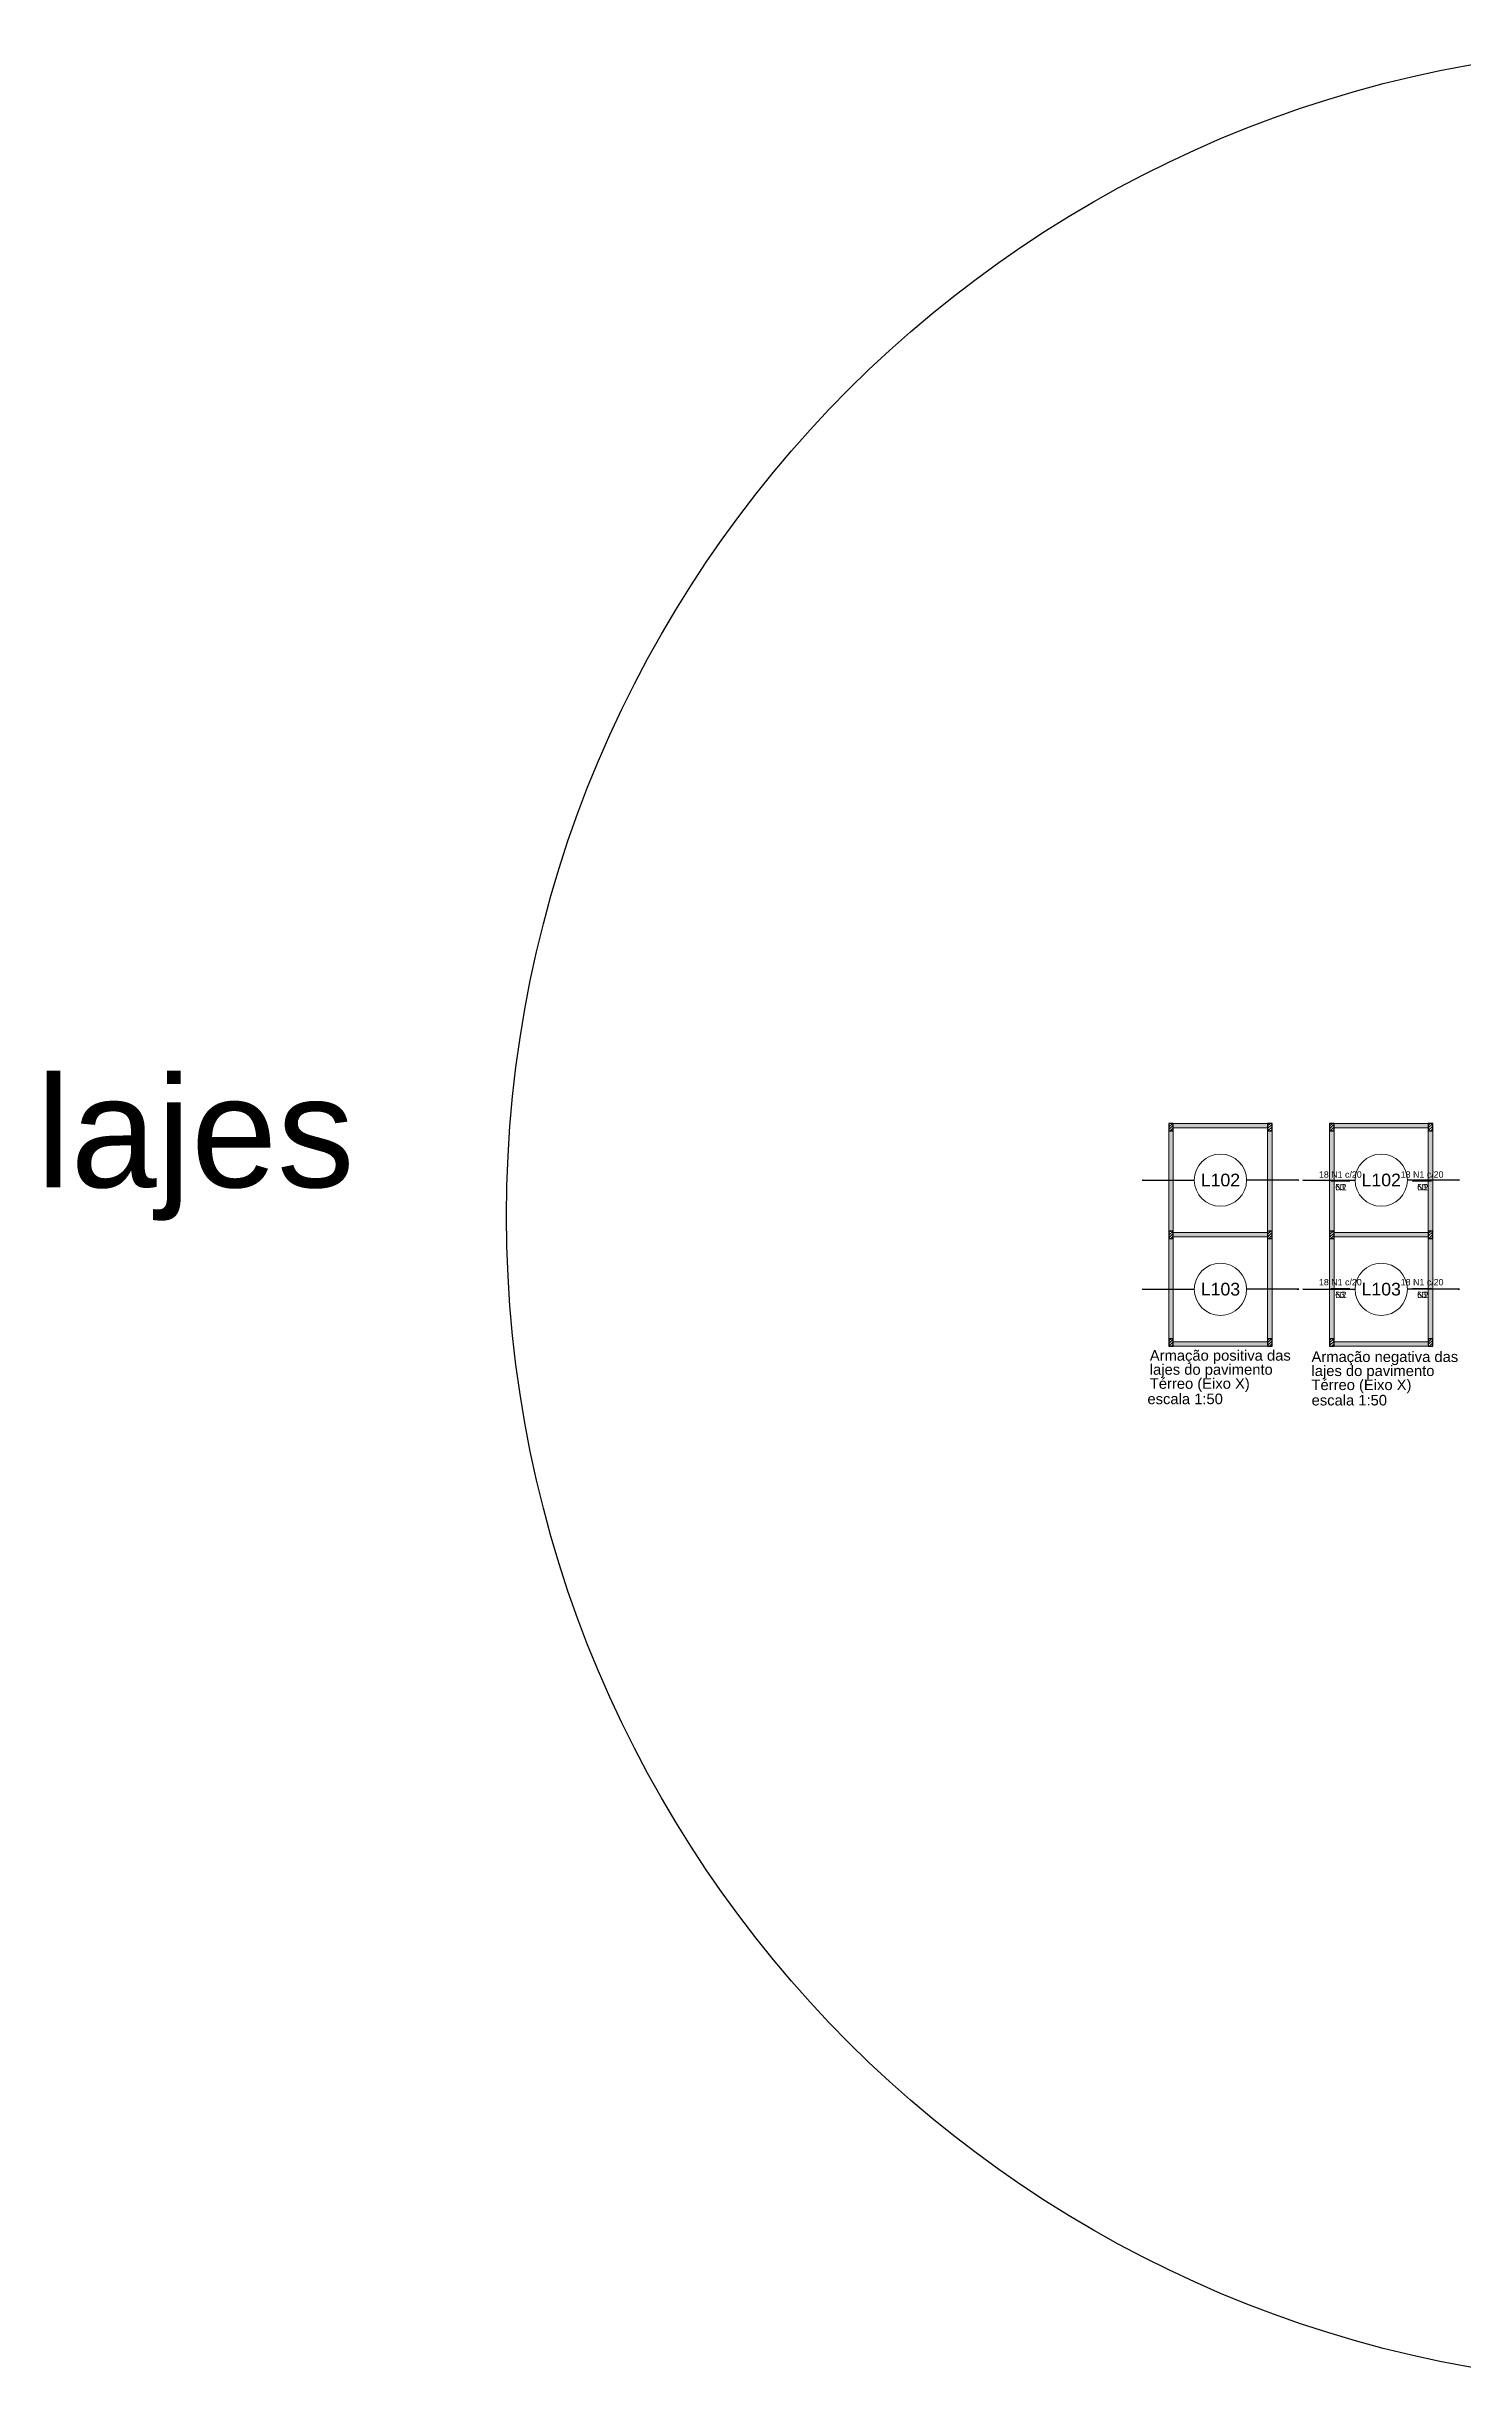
# Model space of a CAD drawing. Extents: x 5006 to 5323, y 875 to 3681.
# Drawn here: x 5121.9 to 5216.7, y 2335.9 to 2492.3 of the extents above; entities that cross this region are included whole.
import ezdxf

# ---------------------------------------------------------------- set-up
doc = ezdxf.new("R2010")
doc.units = 0
doc.header["$LTSCALE"] = 2
for name, color, linetype, lineweight in [('Descrição da armadura', 7, 'Continuous', 5), ('DT-Armadura negativa', 4, 'Continuous', 30), ('DT-Textos', 7, 'Continuous', 5), ('DT-Título', 3, 'Continuous', 20), ('FO-Hachura pilar que passa', 19, 'Continuous', 5), ('FO-Hachura viga', 43, 'Continuous', 5), ('FO-Pilares', 4, 'Continuous', 30), ('FO-Títulos', 1, 'Continuous', 20), ('FO-Vigas', 1, 'Continuous', 20), ('Textos armaduras', 7, 'Continuous', 5)]:
    doc.layers.add(name, color=color, linetype=linetype, lineweight=lineweight)
doc.styles.add('ARIAL', font='arial.ttf')
doc.styles.get("Standard").update_dxf_attribs({"font": 'arial.ttf'})
doc.dimstyles.get("Standard").update_dxf_attribs({"dimtxt": 0.18, "dimasz": 0.18, "dimexe": 0.18, "dimexo": 0.0625, "dimgap": 0.09, "dimtad": 0, "dimtih": 1, "dimtoh": 1, "dimdec": 4, "dimzin": 0, "dimdsep": 46, "dimtxsty": 'Standard', "dimcen": 0.09, "dimadec": 0, "dimazin": 0, "dimtfac": 1, "dimtdec": 4, "dimtofl": 0, "dimtmove": 0, "dimatfit": 3, "dimfxl": 1, "dimtolj": 1, "dimtzin": 0, "dimarcsym": 0})
pattern_1 = [(45, (5175.92187, 2360.29779), (-0.08838835, 0.08838835), [])]
pattern_2 = [(45, (5186.29304, 2378.16879), (-0.08838835, 0.08838835), [])]

msp = doc.modelspace()

# ---------------------------------------------------------------- hatches: boundary and pattern name
at = {"layer": 'FO-Hachura pilar que passa', "linetype": 'Continuous'}
h = msp.add_hatch(dxfattribs=at)
h.set_pattern_fill('ANSI31', color=256, style=0)
h.set_pattern_definition(pattern_1)
h.paths.add_polyline_path([(5197.2715, 2420.2978), (5197.1215, 2420.2978), (5196.9715, 2420.2978), (5196.9715, 2420.0478), (5196.9715, 2419.7978), (5197.1215, 2419.7978), (5197.2715, 2419.7978), (5197.2715, 2420.0478)])
h = msp.add_hatch(dxfattribs=at)
h.set_pattern_fill('ANSI31', color=256, style=0)
h.set_pattern_definition(pattern_1)
h.paths.add_polyline_path([(5203.8725, 2420.2978), (5203.7225, 2420.2978), (5203.5725, 2420.2978), (5203.5725, 2420.0478), (5203.5725, 2419.7978), (5203.7225, 2419.7978), (5203.8725, 2419.7978), (5203.8725, 2420.0478)])
h = msp.add_hatch(dxfattribs=at)
h.set_pattern_fill('ANSI31', color=256, style=0)
h.set_pattern_definition(pattern_2)
h.paths.add_polyline_path([(5208.0285, 2420.2978), (5207.8785, 2420.2978), (5207.7285, 2420.2978), (5207.7285, 2420.0478), (5207.7285, 2419.7978), (5207.8785, 2419.7978), (5208.0285, 2419.7978), (5208.0285, 2420.0478)])
h = msp.add_hatch(dxfattribs=at)
h.set_pattern_fill('ANSI31', color=256, style=0)
h.set_pattern_definition(pattern_2)
h.paths.add_polyline_path([(5214.6295, 2420.2978), (5214.4795, 2420.2978), (5214.3295, 2420.2978), (5214.3295, 2420.0478), (5214.3295, 2419.7978), (5214.4795, 2419.7978), (5214.6295, 2419.7978), (5214.6295, 2420.0478)])
h = msp.add_hatch(dxfattribs=at)
h.set_pattern_fill('ANSI31', color=256, style=0)
h.set_pattern_definition(pattern_1)
h.paths.add_polyline_path([(5197.2715, 2413.0978), (5197.1215, 2413.0978), (5196.9715, 2413.0978), (5196.9715, 2412.8478), (5196.9715, 2412.5978), (5197.1215, 2412.5978), (5197.2715, 2412.5978), (5197.2715, 2412.8478)])
h = msp.add_hatch(dxfattribs=at)
h.set_pattern_fill('ANSI31', color=256, style=0)
h.set_pattern_definition(pattern_1)
h.paths.add_polyline_path([(5203.5725, 2412.5978), (5203.7225, 2412.5978), (5203.8725, 2412.5978), (5203.8725, 2412.8478), (5203.8725, 2413.0978), (5203.7225, 2413.0978), (5203.5725, 2413.0978), (5203.5725, 2412.8478)])
h = msp.add_hatch(dxfattribs=at)
h.set_pattern_fill('ANSI31', color=256, style=0)
h.set_pattern_definition(pattern_2)
h.paths.add_polyline_path([(5208.0285, 2413.0978), (5207.8785, 2413.0978), (5207.7285, 2413.0978), (5207.7285, 2412.8478), (5207.7285, 2412.5978), (5207.8785, 2412.5978), (5208.0285, 2412.5978), (5208.0285, 2412.8478)])
h = msp.add_hatch(dxfattribs=at)
h.set_pattern_fill('ANSI31', color=256, style=0)
h.set_pattern_definition(pattern_2)
h.paths.add_polyline_path([(5214.3295, 2412.5978), (5214.4795, 2412.5978), (5214.6295, 2412.5978), (5214.6295, 2412.8478), (5214.6295, 2413.0978), (5214.4795, 2413.0978), (5214.3295, 2413.0978), (5214.3295, 2412.8478)])
h = msp.add_hatch(dxfattribs=at)
h.set_pattern_fill('ANSI31', color=256, style=0)
h.set_pattern_definition(pattern_1)
h.paths.add_polyline_path([(5197.2715, 2405.8978), (5197.1215, 2405.8978), (5196.9715, 2405.8978), (5196.9715, 2405.6478), (5196.9715, 2405.3978), (5197.1215, 2405.3978), (5197.2715, 2405.3978), (5197.2715, 2405.6478)])
h = msp.add_hatch(dxfattribs=at)
h.set_pattern_fill('ANSI31', color=256, style=0)
h.set_pattern_definition(pattern_1)
h.paths.add_polyline_path([(5203.8725, 2405.8978), (5203.7225, 2405.8978), (5203.5725, 2405.8978), (5203.5725, 2405.6478), (5203.5725, 2405.3978), (5203.7225, 2405.3978), (5203.8725, 2405.3978), (5203.8725, 2405.6478)])
h = msp.add_hatch(dxfattribs=at)
h.set_pattern_fill('ANSI31', color=256, style=0)
h.set_pattern_definition(pattern_2)
h.paths.add_polyline_path([(5208.0285, 2405.8978), (5207.8785, 2405.8978), (5207.7285, 2405.8978), (5207.7285, 2405.6478), (5207.7285, 2405.3978), (5207.8785, 2405.3978), (5208.0285, 2405.3978), (5208.0285, 2405.6478)])
h = msp.add_hatch(dxfattribs=at)
h.set_pattern_fill('ANSI31', color=256, style=0)
h.set_pattern_definition(pattern_2)
h.paths.add_polyline_path([(5214.6295, 2405.8978), (5214.4795, 2405.8978), (5214.3295, 2405.8978), (5214.3295, 2405.6478), (5214.3295, 2405.3978), (5214.4795, 2405.3978), (5214.6295, 2405.3978), (5214.6295, 2405.6478)])
at = {"layer": 'FO-Hachura viga', "linetype": 'Continuous'}
for points in [[(5197.2719, 2419.7978), (5197.2719, 2419.7978), (5196.9719, 2419.7978), (5196.9719, 2413.0978), (5197.2719, 2413.0978), (5197.2719, 2419.7978)], [(5203.5723, 2420.2978), (5203.5723, 2420.2978), (5197.2715, 2420.2978), (5197.2715, 2419.9978), (5203.5723, 2419.9978), (5203.5723, 2420.2978)], [(5203.8723, 2419.7978), (5203.8723, 2419.7978), (5203.5723, 2419.7978), (5203.5723, 2413.0978), (5203.8723, 2413.0978), (5203.8723, 2419.7978)], [(5208.0289, 2419.7978), (5208.0289, 2419.7978), (5207.7289, 2419.7978), (5207.7289, 2413.0978), (5208.0289, 2413.0978), (5208.0289, 2419.7978)], [(5214.3293, 2420.2978), (5214.3293, 2420.2978), (5208.0285, 2420.2978), (5208.0285, 2419.9978), (5214.3293, 2419.9978), (5214.3293, 2420.2978)], [(5214.6293, 2419.7978), (5214.6293, 2419.7978), (5214.3293, 2419.7978), (5214.3293, 2413.0978), (5214.6293, 2413.0978), (5214.6293, 2419.7978)], [(5203.5723, 2412.9978), (5203.5723, 2412.9978), (5197.2715, 2412.9978), (5197.2715, 2412.6978), (5203.5723, 2412.6978), (5203.5723, 2412.9978)], [(5214.3293, 2412.9978), (5214.3293, 2412.9978), (5208.0285, 2412.9978), (5208.0285, 2412.6978), (5214.3293, 2412.6978), (5214.3293, 2412.9978)], [(5197.2723, 2412.5978), (5197.2723, 2412.5978), (5196.9723, 2412.5978), (5196.9723, 2405.8978), (5197.2723, 2405.8978), (5197.2723, 2412.5978)], [(5203.8723, 2412.5978), (5203.8723, 2412.5978), (5203.5723, 2412.5978), (5203.5723, 2405.8978), (5203.8723, 2405.8978), (5203.8723, 2412.5978)], [(5208.0293, 2412.5978), (5208.0293, 2412.5978), (5207.7293, 2412.5978), (5207.7293, 2405.8978), (5208.0293, 2405.8978), (5208.0293, 2412.5978)], [(5214.6293, 2412.5978), (5214.6293, 2412.5978), (5214.3293, 2412.5978), (5214.3293, 2405.8978), (5214.6293, 2405.8978), (5214.6293, 2412.5978)], [(5203.5723, 2405.6978), (5203.5723, 2405.6978), (5197.2715, 2405.6978), (5197.2715, 2405.3978), (5203.5723, 2405.3978), (5203.5723, 2405.6978)], [(5214.3293, 2405.6978), (5214.3293, 2405.6978), (5208.0285, 2405.6978), (5208.0285, 2405.3978), (5214.3293, 2405.3978), (5214.3293, 2405.6978)]]:
    msp.add_hatch(color=256, dxfattribs=at).paths.add_polyline_path(points)

# ---------------------------------------------------------------- linework, layer by layer
msp.add_circle((5230.8581, 2414.1015), 78.188)
at = {"layer": 'DT-Armadura negativa'}
for p, q in [((5207.8089, 2416.4478), (5209.0778, 2416.4478)), ((5213.2805, 2416.4478), (5214.5495, 2416.4478)), ((5207.8093, 2409.2478), (5209.0782, 2409.2478)), ((5213.2805, 2409.2478), (5214.5495, 2409.2478))]:
    msp.add_line(p, q, dxfattribs=at)
at = {"layer": 'DT-Textos'}
for centre in [(5200.4221, 2416.4978), (5211.1791, 2416.4978), (5200.4223, 2409.1978), (5211.1793, 2409.1978)]:
    msp.add_circle(centre, 1.7465, dxfattribs=at)
at = {"layer": 'FO-Pilares'}
for points in [[(5197.2715, 2420.2978), (5197.1215, 2420.2978), (5196.9715, 2420.2978), (5196.9715, 2420.0478), (5196.9715, 2419.7978), (5197.1215, 2419.7978), (5197.2715, 2419.7978), (5197.2715, 2420.0478), (5197.2715, 2420.2978)], [(5203.8725, 2420.2978), (5203.7225, 2420.2978), (5203.5725, 2420.2978), (5203.5725, 2420.0478), (5203.5725, 2419.7978), (5203.7225, 2419.7978), (5203.8725, 2419.7978), (5203.8725, 2420.0478), (5203.8725, 2420.2978)], [(5208.0285, 2420.2978), (5207.8785, 2420.2978), (5207.7285, 2420.2978), (5207.7285, 2420.0478), (5207.7285, 2419.7978), (5207.8785, 2419.7978), (5208.0285, 2419.7978), (5208.0285, 2420.0478), (5208.0285, 2420.2978)], [(5214.6295, 2420.2978), (5214.4795, 2420.2978), (5214.3295, 2420.2978), (5214.3295, 2420.0478), (5214.3295, 2419.7978), (5214.4795, 2419.7978), (5214.6295, 2419.7978), (5214.6295, 2420.0478), (5214.6295, 2420.2978)], [(5197.2715, 2413.0978), (5197.1215, 2413.0978), (5196.9715, 2413.0978), (5196.9715, 2412.8478), (5196.9715, 2412.5978), (5197.1215, 2412.5978), (5197.2715, 2412.5978), (5197.2715, 2412.8478), (5197.2715, 2413.0978)], [(5203.5725, 2412.5978), (5203.7225, 2412.5978), (5203.8725, 2412.5978), (5203.8725, 2412.8478), (5203.8725, 2413.0978), (5203.7225, 2413.0978), (5203.5725, 2413.0978), (5203.5725, 2412.8478), (5203.5725, 2412.5978)], [(5208.0285, 2413.0978), (5207.8785, 2413.0978), (5207.7285, 2413.0978), (5207.7285, 2412.8478), (5207.7285, 2412.5978), (5207.8785, 2412.5978), (5208.0285, 2412.5978), (5208.0285, 2412.8478), (5208.0285, 2413.0978)], [(5214.3295, 2412.5978), (5214.4795, 2412.5978), (5214.6295, 2412.5978), (5214.6295, 2412.8478), (5214.6295, 2413.0978), (5214.4795, 2413.0978), (5214.3295, 2413.0978), (5214.3295, 2412.8478), (5214.3295, 2412.5978)], [(5197.2715, 2405.8978), (5197.1215, 2405.8978), (5196.9715, 2405.8978), (5196.9715, 2405.6478), (5196.9715, 2405.3978), (5197.1215, 2405.3978), (5197.2715, 2405.3978), (5197.2715, 2405.6478), (5197.2715, 2405.8978)], [(5203.8725, 2405.8978), (5203.7225, 2405.8978), (5203.5725, 2405.8978), (5203.5725, 2405.6478), (5203.5725, 2405.3978), (5203.7225, 2405.3978), (5203.8725, 2405.3978), (5203.8725, 2405.6478), (5203.8725, 2405.8978)], [(5208.0285, 2405.8978), (5207.8785, 2405.8978), (5207.7285, 2405.8978), (5207.7285, 2405.6478), (5207.7285, 2405.3978), (5207.8785, 2405.3978), (5208.0285, 2405.3978), (5208.0285, 2405.6478), (5208.0285, 2405.8978)], [(5214.6295, 2405.8978), (5214.4795, 2405.8978), (5214.3295, 2405.8978), (5214.3295, 2405.6478), (5214.3295, 2405.3978), (5214.4795, 2405.3978), (5214.6295, 2405.3978), (5214.6295, 2405.6478), (5214.6295, 2405.8978)]]:
    msp.add_lwpolyline(points, close=True, dxfattribs=at)
at = {"layer": 'FO-Vigas'}
for p, q in [((5196.9718, 2419.7978), (5196.9719, 2413.0978)), ((5197.2715, 2420.2978), (5203.5725, 2420.2978)), ((5197.2715, 2419.9978), (5203.5725, 2419.9978)), ((5197.2718, 2419.7978), (5197.2719, 2413.0978)), ((5203.5725, 2413.0978), (5203.5725, 2419.7978)), ((5203.8725, 2413.0978), (5203.8725, 2419.7978)), ((5207.7288, 2419.7978), (5207.7289, 2413.0978)), ((5208.0285, 2420.2978), (5214.3295, 2420.2978)), ((5208.0285, 2419.9978), (5214.3295, 2419.9978)), ((5208.0288, 2419.7978), (5208.0289, 2413.0978)), ((5214.3295, 2413.0978), (5214.3295, 2419.7978)), ((5214.6295, 2413.0978), (5214.6295, 2419.7978)), ((5197.2715, 2412.9978), (5203.5725, 2412.9978)), ((5208.0285, 2412.9978), (5214.3295, 2412.9978)), ((5196.9722, 2412.5978), (5196.9723, 2405.8978)), ((5197.2715, 2412.6978), (5203.5725, 2412.6978)), ((5197.2722, 2412.5978), (5197.2723, 2405.8978)), ((5203.5725, 2405.8978), (5203.5725, 2412.5978)), ((5203.8725, 2405.8978), (5203.8725, 2412.5978)), ((5207.7292, 2412.5978), (5207.7293, 2405.8978)), ((5208.0285, 2412.6978), (5214.3295, 2412.6978)), ((5208.0292, 2412.5978), (5208.0293, 2405.8978)), ((5214.3295, 2405.8978), (5214.3295, 2412.5978)), ((5214.6295, 2405.8978), (5214.6295, 2412.5978)), ((5197.2715, 2405.6978), (5203.5725, 2405.6978)), ((5197.2715, 2405.3978), (5203.5725, 2405.3978)), ((5208.0285, 2405.6978), (5214.3295, 2405.6978)), ((5208.0285, 2405.3978), (5214.3295, 2405.3978))]:
    msp.add_line(p, q, dxfattribs=at)

# ---------------------------------------------------------------- texts
at = {"layer": 'Descrição da armadura', "linetype": 'Continuous', "char_height": 0.4236, "line_spacing_factor": 0.798, "style": 'ARIAL'}
for s, insert, width, attachment_point in [('18 N1 c/20', (5208.4434, 2416.6596), 5.738683, 8), ('N2', (5208.866, 2415.8124), 1.516797, 9), ('18 N1 c/20', (5213.915, 2416.6596), 5.738683, 8), ('N2', (5214.3377, 2415.8124), 1.516797, 9), ('18 N1 c/20', (5208.4438, 2409.4596), 5.738683, 8), ('18 N1 c/20', (5213.915, 2409.4596), 5.738683, 8), ('N2', (5208.8664, 2408.6124), 1.516797, 9), ('N2', (5214.3377, 2408.6124), 1.516797, 9)]:
    msp.add_mtext(s, dxfattribs=dict(at, insert=insert, width=width, attachment_point=attachment_point))
at = {"layer": 'DT-Textos', "char_height": 0.8472, "width": 5.279666, "attachment_point": 8, "line_spacing_factor": 0.798, "style": 'ARIAL'}
for s, insert in [('L102', (5200.4221, 2416.0742)), ('L102', (5211.1791, 2416.0742)), ('L103', (5200.4223, 2408.7742)), ('L103', (5211.1793, 2408.7742))]:
    msp.add_mtext(s, dxfattribs=dict(at, insert=insert))
at = {"layer": 'DT-Título', "char_height": 0.706, "attachment_point": 9, "line_spacing_factor": 0.798, "style": 'ARIAL'}
for s, insert, width in [('\\pxql;Armação positiva das lajes do pavimento Térreo (Eixo X)', (5205.4046, 2402.3341), 9.705679), ('\\pxql;Armação negativa das lajes do pavimento Térreo (Eixo X)', (5216.3833, 2402.2474), 9.869063), ('\\pxql;escala 1:50', (5205.4043, 2401.5081), 9.862798), ('\\pxql;escala 1:50', (5216.3837, 2401.4214), 9.862798)]:
    msp.add_mtext(s, dxfattribs=dict(at, insert=insert, width=width))
at = {"layer": 'FO-Títulos', "insert": (5142.497, 2413.7897), "char_height": 7.40749, "width": 373.038234, "attachment_point": 9, "line_spacing_factor": 0.798, "style": 'ARIAL'}
msp.add_mtext('lajes', dxfattribs=at)
at = {"layer": 'Textos armaduras', "linetype": 'Continuous', "char_height": 0.4236, "width": 1.31981, "attachment_point": 7, "line_spacing_factor": 0.798, "style": 'ARIAL'}
for insert in [(5208.1054, 2415.8124), (5213.577, 2415.8124), (5208.1058, 2408.6124), (5213.577, 2408.6124)]:
    msp.add_mtext('63', dxfattribs=dict(at, insert=insert))

# ---------------------------------------------------------------- leaders
at = {"layer": 'DT-Textos'}
for points in [[(5195.1825, 2416.4978), (5198.6756, 2416.4978)], [(5205.6618, 2416.4978), (5202.1687, 2416.4978)], [(5205.9394, 2416.4978), (5209.4325, 2416.4978)], [(5216.4187, 2416.4978), (5212.9256, 2416.4978)], [(5195.1827, 2409.1978), (5198.6758, 2409.1978)], [(5205.662, 2409.1978), (5202.1689, 2409.1978)], [(5205.9396, 2409.1978), (5209.4327, 2409.1978)], [(5216.4189, 2409.1978), (5212.9258, 2409.1978)]]:
    msp.add_leader(points, dimstyle='Standard', override={"dimasz": 0.1, "dimldrblk": 'Closed'}, dxfattribs=at)

doc.saveas('drawing.dxf')
